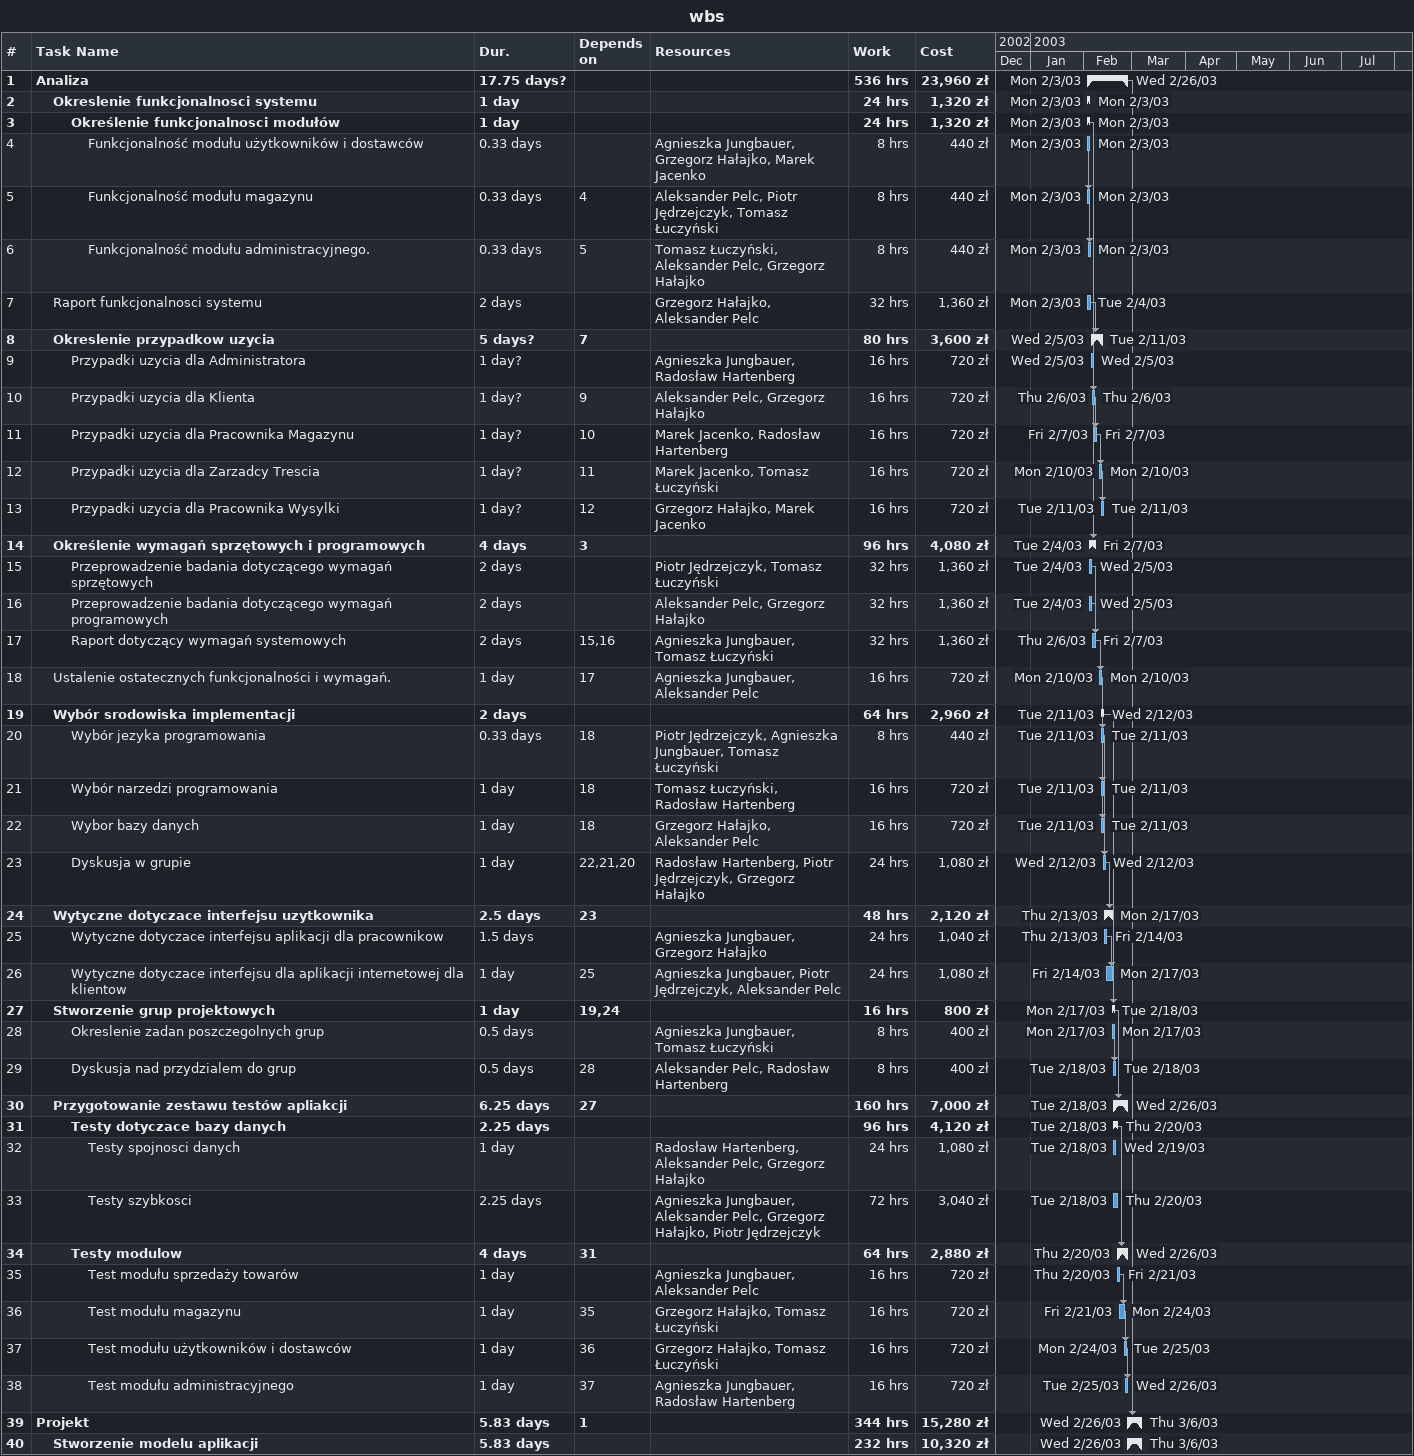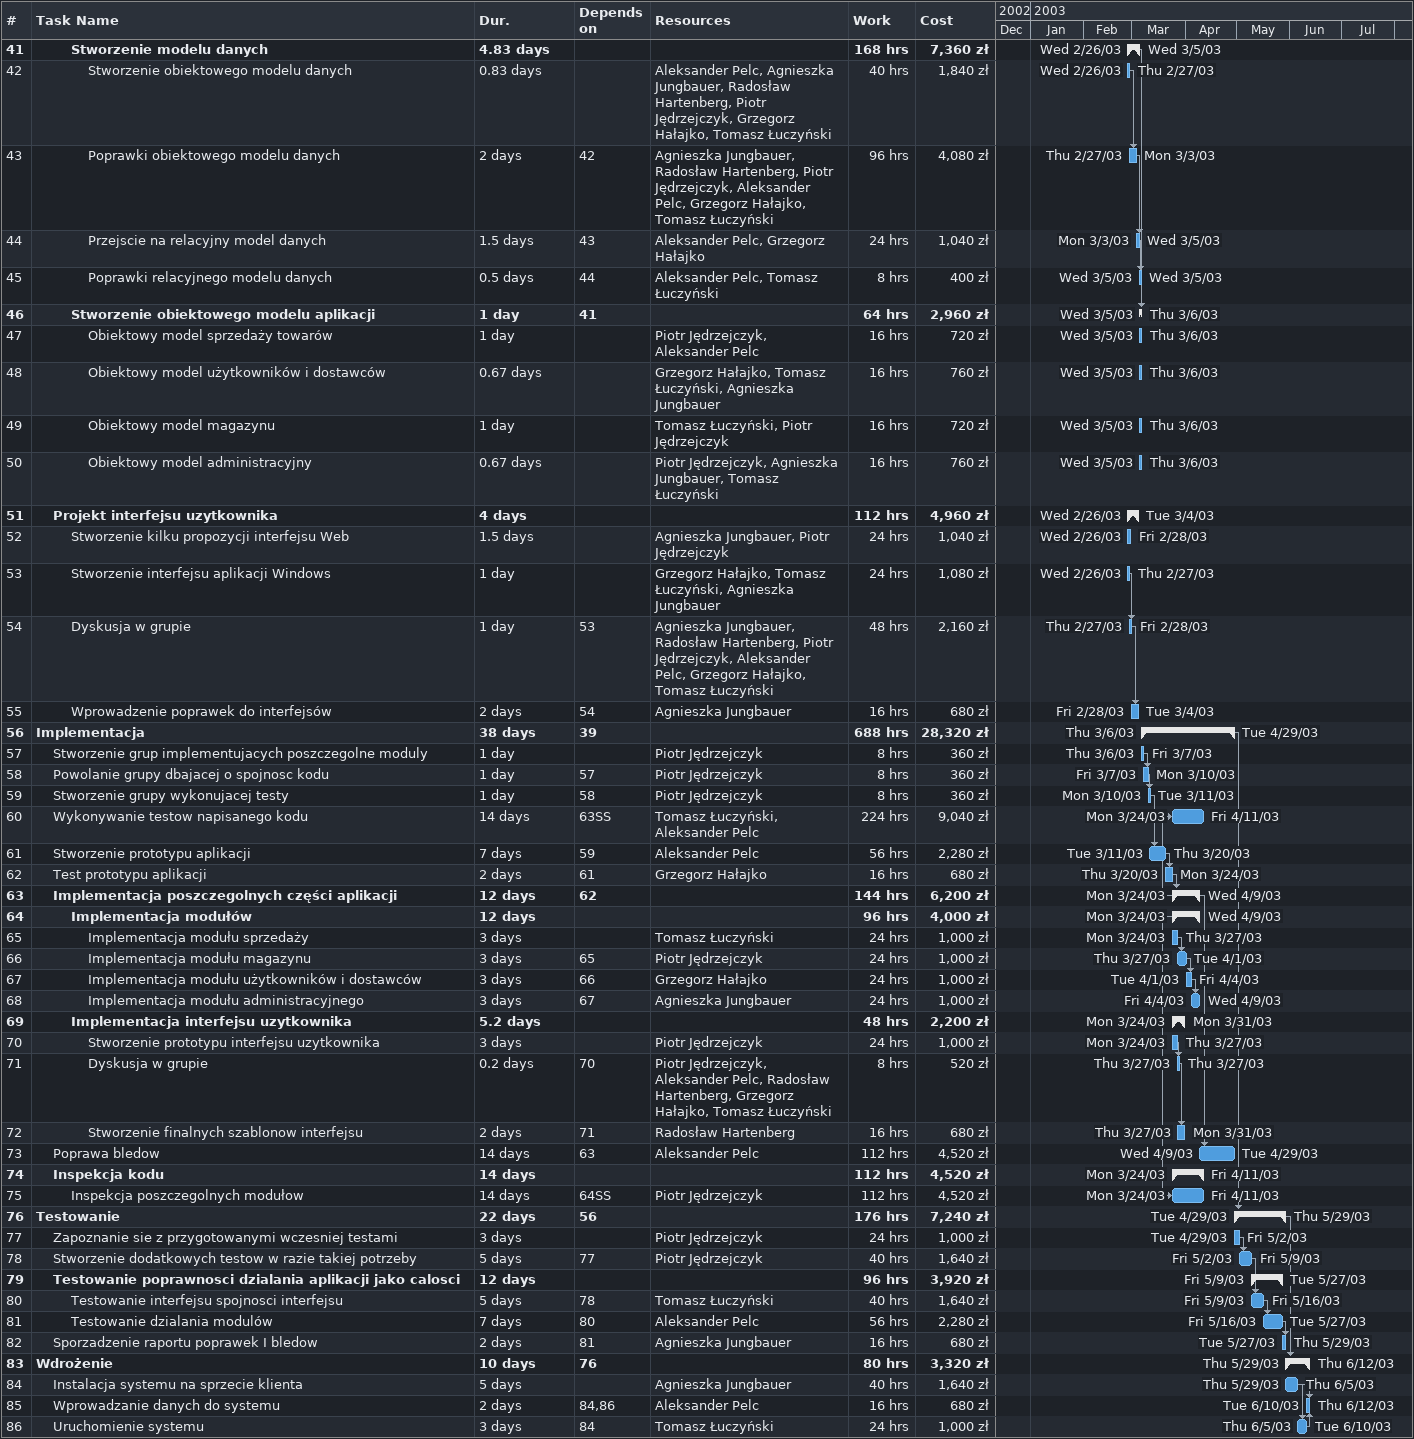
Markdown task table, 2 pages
wbs

| ID | Level | Task | Duration | Start | Finish | Predecessors | Resources | Work (h) | Cost (zł) |
|---|---|---|---|---|---|---|---|---|---|
| 1 | 1 | **Analiza** | 17.75d? | 2003-02-03 | 2003-02-26 |  |  | 536 | 23960 |
| 2 | 2 | **Okreslenie funkcjonalnosci systemu** | 1d | 2003-02-03 | 2003-02-03 |  |  | 24 | 1320 |
| 3 | 3 | **Określenie funkcjonalnosci modułów** | 1d | 2003-02-03 | 2003-02-03 |  |  | 24 | 1320 |
| 4 | 4 | Funkcjonalność modułu użytkowników i dostawców | 0.33d | 2003-02-03 | 2003-02-03 |  | Agnieszka Jungbauer, Grzegorz Hałajko, Marek Jacenko | 8 | 440 |
| 5 | 4 | Funkcjonalność modułu magazynu | 0.33d | 2003-02-03 | 2003-02-03 | 4 | Aleksander Pelc, Piotr Jędrzejczyk, Tomasz Łuczyński | 8 | 440 |
| 6 | 4 | Funkcjonalność modułu administracyjnego. | 0.33d | 2003-02-03 | 2003-02-03 | 5 | Tomasz Łuczyński, Aleksander Pelc, Grzegorz Hałajko | 8 | 440 |
| 7 | 2 | Raport funkcjonalnosci systemu | 2d | 2003-02-03 | 2003-02-04 |  | Grzegorz Hałajko, Aleksander Pelc | 32 | 1360 |
| 8 | 2 | **Okreslenie przypadkow uzycia** | 5d? | 2003-02-05 | 2003-02-11 | 7 |  | 80 | 3600 |
| 9 | 3 | Przypadki uzycia dla Administratora | 1d? | 2003-02-05 | 2003-02-05 |  | Agnieszka Jungbauer, Radosław Hartenberg | 16 | 720 |
| 10 | 3 | Przypadki uzycia dla Klienta | 1d? | 2003-02-06 | 2003-02-06 | 9 | Aleksander Pelc, Grzegorz Hałajko | 16 | 720 |
| 11 | 3 | Przypadki uzycia dla Pracownika Magazynu | 1d? | 2003-02-07 | 2003-02-07 | 10 | Marek Jacenko, Radosław Hartenberg | 16 | 720 |
| 12 | 3 | Przypadki uzycia dla Zarzadcy Trescia | 1d? | 2003-02-10 | 2003-02-10 | 11 | Marek Jacenko, Tomasz Łuczyński | 16 | 720 |
| 13 | 3 | Przypadki uzycia dla Pracownika Wysylki | 1d? | 2003-02-11 | 2003-02-11 | 12 | Grzegorz Hałajko, Marek Jacenko | 16 | 720 |
| 14 | 2 | **Określenie wymagań sprzętowych i programowych** | 4d | 2003-02-04 | 2003-02-07 | 3 |  | 96 | 4080 |
| 15 | 3 | Przeprowadzenie badania dotyczącego wymagań sprzętowych | 2d | 2003-02-04 | 2003-02-05 |  | Piotr Jędrzejczyk, Tomasz Łuczyński | 32 | 1360 |
| 16 | 3 | Przeprowadzenie badania dotyczącego wymagań programowych | 2d | 2003-02-04 | 2003-02-05 |  | Aleksander Pelc, Grzegorz Hałajko | 32 | 1360 |
| 17 | 3 | Raport dotyczący wymagań systemowych | 2d | 2003-02-06 | 2003-02-07 | 15, 16 | Agnieszka Jungbauer, Tomasz Łuczyński | 32 | 1360 |
| 18 | 2 | Ustalenie ostatecznych funkcjonalności i wymagań. | 1d | 2003-02-10 | 2003-02-10 | 17 | Agnieszka Jungbauer, Aleksander Pelc | 16 | 720 |
| 19 | 2 | **Wybór srodowiska implementacji** | 2d | 2003-02-11 | 2003-02-12 |  |  | 64 | 2960 |
| 20 | 3 | Wybór jezyka programowania | 0.33d | 2003-02-11 | 2003-02-11 | 18 | Piotr Jędrzejczyk, Agnieszka Jungbauer, Tomasz Łuczyński | 8 | 440 |
| 21 | 3 | Wybór narzedzi programowania | 1d | 2003-02-11 | 2003-02-11 | 18 | Tomasz Łuczyński, Radosław Hartenberg | 16 | 720 |
| 22 | 3 | Wybor bazy danych | 1d | 2003-02-11 | 2003-02-11 | 18 | Grzegorz Hałajko, Aleksander Pelc | 16 | 720 |
| 23 | 3 | Dyskusja w grupie | 1d | 2003-02-12 | 2003-02-12 | 22, 21, 20 | Radosław Hartenberg, Piotr Jędrzejczyk, Grzegorz Hałajko | 24 | 1080 |
| 24 | 2 | **Wytyczne dotyczace interfejsu uzytkownika** | 2.5d | 2003-02-13 | 2003-02-17 | 23 |  | 48 | 2120 |
| 25 | 3 | Wytyczne dotyczace interfejsu aplikacji dla pracownikow | 1.5d | 2003-02-13 | 2003-02-14 |  | Agnieszka Jungbauer, Grzegorz Hałajko | 24 | 1040 |
| 26 | 3 | Wytyczne dotyczace interfejsu dla aplikacji internetowej dla klientow | 1d | 2003-02-14 | 2003-02-17 | 25 | Agnieszka Jungbauer, Piotr Jędrzejczyk, Aleksander Pelc | 24 | 1080 |
| 27 | 2 | **Stworzenie grup projektowych** | 1d | 2003-02-17 | 2003-02-18 | 19, 24 |  | 16 | 800 |
| 28 | 3 | Okreslenie zadan poszczegolnych grup | 0.5d | 2003-02-17 | 2003-02-17 |  | Agnieszka Jungbauer, Tomasz Łuczyński | 8 | 400 |
| 29 | 3 | Dyskusja nad przydzialem do grup | 0.5d | 2003-02-18 | 2003-02-18 | 28 | Aleksander Pelc, Radosław Hartenberg | 8 | 400 |
| 30 | 2 | **Przygotowanie zestawu testów apliakcji** | 6.25d | 2003-02-18 | 2003-02-26 | 27 |  | 160 | 7000 |
| 31 | 3 | **Testy dotyczace bazy danych** | 2.25d | 2003-02-18 | 2003-02-20 |  |  | 96 | 4120 |
| 32 | 4 | Testy spojnosci danych | 1d | 2003-02-18 | 2003-02-19 |  | Radosław Hartenberg, Aleksander Pelc, Grzegorz Hałajko | 24 | 1080 |
| 33 | 4 | Testy szybkosci | 2.25d | 2003-02-18 | 2003-02-20 |  | Agnieszka Jungbauer, Aleksander Pelc, Grzegorz Hałajko, Piotr Jędrzejczyk | 72 | 3040 |
| 34 | 3 | **Testy modulow** | 4d | 2003-02-20 | 2003-02-26 | 31 |  | 64 | 2880 |
| 35 | 4 | Test modułu sprzedaży towarów | 1d | 2003-02-20 | 2003-02-21 |  | Agnieszka Jungbauer, Aleksander Pelc | 16 | 720 |
| 36 | 4 | Test modułu magazynu | 1d | 2003-02-21 | 2003-02-24 | 35 | Grzegorz Hałajko, Tomasz Łuczyński | 16 | 720 |
| 37 | 4 | Test modułu użytkowników i dostawców | 1d | 2003-02-24 | 2003-02-25 | 36 | Grzegorz Hałajko, Tomasz Łuczyński | 16 | 720 |
| 38 | 4 | Test modułu administracyjnego | 1d | 2003-02-25 | 2003-02-26 | 37 | Agnieszka Jungbauer, Radosław Hartenberg | 16 | 720 |
| 39 | 1 | **Projekt** | 5.83d | 2003-02-26 | 2003-03-06 | 1 |  | 344 | 15280 |
| 40 | 2 | **Stworzenie modelu aplikacji** | 5.83d | 2003-02-26 | 2003-03-06 |  |  | 232 | 10320 |
| 41 | 3 | **Stworzenie modelu danych** | 4.83d | 2003-02-26 | 2003-03-05 |  |  | 168 | 7360 |
| 42 | 4 | Stworzenie obiektowego modelu danych | 0.83d | 2003-02-26 | 2003-02-27 |  | Aleksander Pelc, Agnieszka Jungbauer, Radosław Hartenberg, Piotr Jędrzejczyk, Grzegorz Hałajko, Tomasz Łuczyński | 40 | 1840 |
| 43 | 4 | Poprawki obiektowego modelu danych | 2d | 2003-02-27 | 2003-03-03 | 42 | Agnieszka Jungbauer, Radosław Hartenberg, Piotr Jędrzejczyk, Aleksander Pelc, Grzegorz Hałajko, Tomasz Łuczyński | 96 | 4080 |
| 44 | 4 | Przejscie na relacyjny model danych | 1.5d | 2003-03-03 | 2003-03-05 | 43 | Aleksander Pelc, Grzegorz Hałajko | 24 | 1040 |
| 45 | 4 | Poprawki relacyjnego modelu danych | 0.5d | 2003-03-05 | 2003-03-05 | 44 | Aleksander Pelc, Tomasz Łuczyński | 8 | 400 |
| 46 | 3 | **Stworzenie obiektowego modelu aplikacji** | 1d | 2003-03-05 | 2003-03-06 | 41 |  | 64 | 2960 |
| 47 | 4 | Obiektowy model sprzedaży towarów | 1d | 2003-03-05 | 2003-03-06 |  | Piotr Jędrzejczyk, Aleksander Pelc | 16 | 720 |
| 48 | 4 | Obiektowy model użytkowników i dostawców | 0.67d | 2003-03-05 | 2003-03-06 |  | Grzegorz Hałajko, Tomasz Łuczyński, Agnieszka Jungbauer | 16 | 760 |
| 49 | 4 | Obiektowy model magazynu | 1d | 2003-03-05 | 2003-03-06 |  | Tomasz Łuczyński, Piotr Jędrzejczyk | 16 | 720 |
| 50 | 4 | Obiektowy model administracyjny | 0.67d | 2003-03-05 | 2003-03-06 |  | Piotr Jędrzejczyk, Agnieszka Jungbauer, Tomasz Łuczyński | 16 | 760 |
| 51 | 2 | **Projekt interfejsu uzytkownika** | 4d | 2003-02-26 | 2003-03-04 |  |  | 112 | 4960 |
| 52 | 3 | Stworzenie kilku propozycji interfejsu Web | 1.5d | 2003-02-26 | 2003-02-28 |  | Agnieszka Jungbauer, Piotr Jędrzejczyk | 24 | 1040 |
| 53 | 3 | Stworzenie interfejsu aplikacji Windows | 1d | 2003-02-26 | 2003-02-27 |  | Grzegorz Hałajko, Tomasz Łuczyński, Agnieszka Jungbauer | 24 | 1080 |
| 54 | 3 | Dyskusja w grupie | 1d | 2003-02-27 | 2003-02-28 | 53 | Agnieszka Jungbauer, Radosław Hartenberg, Piotr Jędrzejczyk, Aleksander Pelc, Grzegorz Hałajko, Tomasz Łuczyński | 48 | 2160 |
| 55 | 3 | Wprowadzenie poprawek do interfejsów | 2d | 2003-02-28 | 2003-03-04 | 54 | Agnieszka Jungbauer | 16 | 680 |
| 56 | 1 | **Implementacja** | 38d | 2003-03-06 | 2003-04-29 | 39 |  | 688 | 28320 |
| 57 | 2 | Stworzenie grup implementujacych poszczegolne moduly | 1d | 2003-03-06 | 2003-03-07 |  | Piotr Jędrzejczyk | 8 | 360 |
| 58 | 2 | Powolanie grupy dbajacej o spojnosc kodu | 1d | 2003-03-07 | 2003-03-10 | 57 | Piotr Jędrzejczyk | 8 | 360 |
| 59 | 2 | Stworzenie grupy wykonujacej testy | 1d | 2003-03-10 | 2003-03-11 | 58 | Piotr Jędrzejczyk | 8 | 360 |
| 60 | 2 | Wykonywanie testow napisanego kodu | 14d | 2003-03-24 | 2003-04-11 | 63SS | Tomasz Łuczyński, Aleksander Pelc | 224 | 9040 |
| 61 | 2 | Stworzenie prototypu aplikacji | 7d | 2003-03-11 | 2003-03-20 | 59 | Aleksander Pelc | 56 | 2280 |
| 62 | 2 | Test prototypu aplikacji | 2d | 2003-03-20 | 2003-03-24 | 61 | Grzegorz Hałajko | 16 | 680 |
| 63 | 2 | **Implementacja poszczegolnych części aplikacji** | 12d | 2003-03-24 | 2003-04-09 | 62 |  | 144 | 6200 |
| 64 | 3 | **Implementacja modułów** | 12d | 2003-03-24 | 2003-04-09 |  |  | 96 | 4000 |
| 65 | 4 | Implementacja modułu sprzedaży | 3d | 2003-03-24 | 2003-03-27 |  | Tomasz Łuczyński | 24 | 1000 |
| 66 | 4 | Implementacja modułu magazynu | 3d | 2003-03-27 | 2003-04-01 | 65 | Piotr Jędrzejczyk | 24 | 1000 |
| 67 | 4 | Implementacja modułu użytkowników i dostawców | 3d | 2003-04-01 | 2003-04-04 | 66 | Grzegorz Hałajko | 24 | 1000 |
| 68 | 4 | Implementacja modułu administracyjnego | 3d | 2003-04-04 | 2003-04-09 | 67 | Agnieszka Jungbauer | 24 | 1000 |
| 69 | 3 | **Implementacja interfejsu uzytkownika** | 5.2d | 2003-03-24 | 2003-03-31 |  |  | 48 | 2200 |
| 70 | 4 | Stworzenie prototypu interfejsu uzytkownika | 3d | 2003-03-24 | 2003-03-27 |  | Piotr Jędrzejczyk | 24 | 1000 |
| 71 | 4 | Dyskusja w grupie | 0.2d | 2003-03-27 | 2003-03-27 | 70 | Piotr Jędrzejczyk, Aleksander Pelc, Radosław Hartenberg, Grzegorz Hałajko, Tomasz Łuczyński | 8 | 520 |
| 72 | 4 | Stworzenie finalnych szablonow interfejsu | 2d | 2003-03-27 | 2003-03-31 | 71 | Radosław Hartenberg | 16 | 680 |
| 73 | 2 | Poprawa bledow | 14d | 2003-04-09 | 2003-04-29 | 63 | Aleksander Pelc | 112 | 4520 |
| 74 | 2 | **Inspekcja kodu** | 14d | 2003-03-24 | 2003-04-11 |  |  | 112 | 4520 |
| 75 | 3 | Inspekcja poszczegolnych modułow | 14d | 2003-03-24 | 2003-04-11 | 64SS | Piotr Jędrzejczyk | 112 | 4520 |
| 76 | 1 | **Testowanie** | 22d | 2003-04-29 | 2003-05-29 | 56 |  | 176 | 7240 |
| 77 | 2 | Zapoznanie sie z przygotowanymi wczesniej testami | 3d | 2003-04-29 | 2003-05-02 |  | Piotr Jędrzejczyk | 24 | 1000 |
| 78 | 2 | Stworzenie dodatkowych testow w razie takiej potrzeby | 5d | 2003-05-02 | 2003-05-09 | 77 | Piotr Jędrzejczyk | 40 | 1640 |
| 79 | 2 | **Testowanie poprawnosci dzialania aplikacji jako calosci** | 12d | 2003-05-09 | 2003-05-27 |  |  | 96 | 3920 |
| 80 | 3 | Testowanie interfejsu spojnosci interfejsu | 5d | 2003-05-09 | 2003-05-16 | 78 | Tomasz Łuczyński | 40 | 1640 |
| 81 | 3 | Testowanie dzialania modulów | 7d | 2003-05-16 | 2003-05-27 | 80 | Aleksander Pelc | 56 | 2280 |
| 82 | 2 | Sporzadzenie raportu poprawek I bledow | 2d | 2003-05-27 | 2003-05-29 | 81 | Agnieszka Jungbauer | 16 | 680 |
| 83 | 1 | **Wdrożenie** | 10d | 2003-05-29 | 2003-06-12 | 76 |  | 80 | 3320 |
| 84 | 2 | Instalacja systemu na sprzecie klienta | 5d | 2003-05-29 | 2003-06-05 |  | Agnieszka Jungbauer | 40 | 1640 |
| 85 | 2 | Wprowadzanie danych do systemu | 2d | 2003-06-10 | 2003-06-12 | 84, 86 | Aleksander Pelc | 16 | 680 |
| 86 | 2 | Uruchomienie systemu | 3d | 2003-06-05 | 2003-06-10 | 84 | Tomasz Łuczyński | 24 | 1000 |
